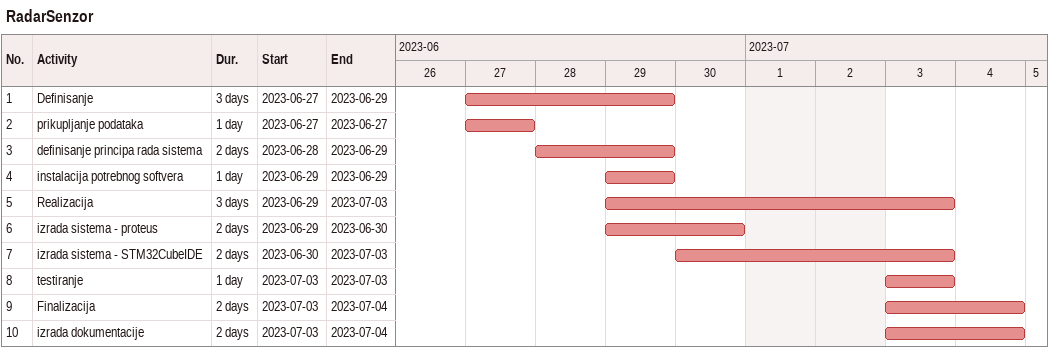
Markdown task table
RadarSenzor

| ID | Task | Duration | Start | Finish |
|---|---|---|---|---|
| 1 | Definisanje | 3d | 2023-06-27 | 2023-06-29 |
| 2 | prikupljanje podataka | 1d | 2023-06-27 | 2023-06-27 |
| 3 | definisanje principa rada sistema | 2d | 2023-06-28 | 2023-06-29 |
| 4 | instalacija potrebnog softvera | 1d | 2023-06-29 | 2023-06-29 |
| 5 | Realizacija | 3d | 2023-06-29 | 2023-07-03 |
| 6 | izrada sistema - proteus | 2d | 2023-06-29 | 2023-06-30 |
| 7 | izrada sistema - STM32CubeIDE | 2d | 2023-06-30 | 2023-07-03 |
| 8 | testiranje | 1d | 2023-07-03 | 2023-07-03 |
| 9 | Finalizacija | 2d | 2023-07-03 | 2023-07-04 |
| 10 | izrada dokumentacije | 2d | 2023-07-03 | 2023-07-04 |
